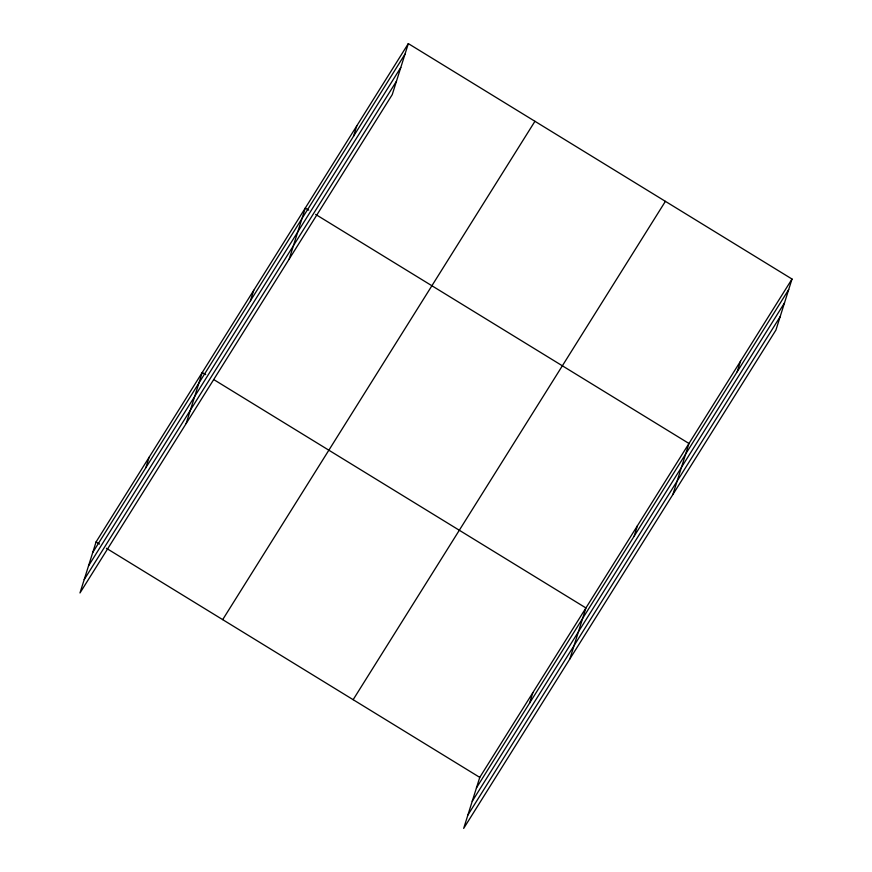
<?xml version="1.0" encoding="UTF-8"?>
<svg xmlns="http://www.w3.org/2000/svg" width="872" height="872" viewBox="0 0 872 872"><rect width="100%" height="100%" fill="white"/><g stroke="black" fill="none" stroke-linecap="round" stroke-linejoin="round"><path stroke-width="1.31" d="M408.325 43.6L96.073 541.937L79.984 592.96L392.237 94.623L408.325 43.6L792.016 279.04L775.927 330.063L463.675 828.4L479.764 777.377L792.016 279.04M145.831 467.741L149.156 457.222M186.15 423.53L202.239 372.508L205.694 374.622M250.438 300.796L253.763 290.278M289.199 259.071L305.276 208.048L308.732 210.174M353.487 136.348L356.801 125.83M529.533 703.181L532.847 692.662M569.841 658.96L585.929 607.947L213.749 379.571M634.129 536.236L637.454 525.718M672.89 494.511L688.978 443.488L315.642 214.414M737.178 371.788L740.492 361.27M92.748 552.467L405.011 54.119M88.541 565.83L400.793 67.493M84.203 579.597L396.455 81.26M222.687 619.632L534.939 121.295M353.149 699.682L665.401 201.345M476.45 787.896L788.702 289.558M472.232 801.27L784.484 302.922M467.893 815.037L780.146 316.7M96.073 541.937L99.528 544.063M106.428 548.292L479.764 777.377"/></g></svg>
